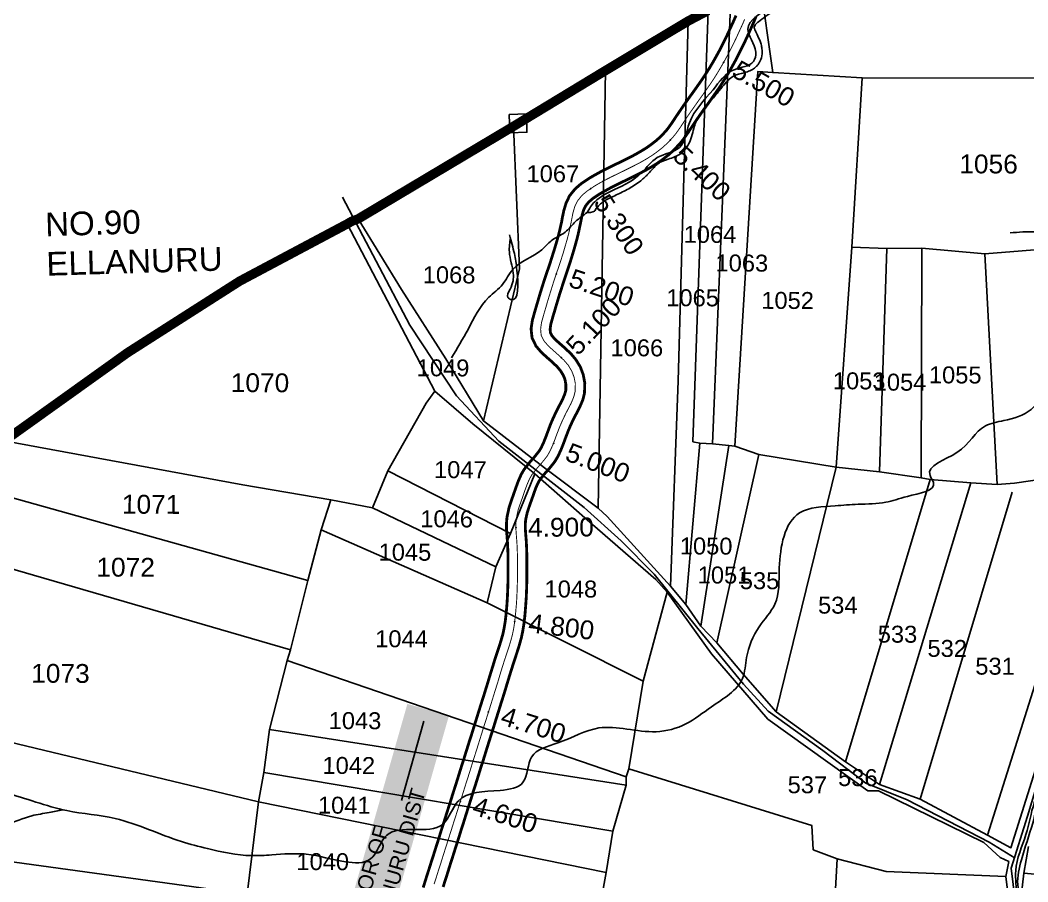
# Model space of a CAD drawing. Header units: inches. Extents: x 177544 to 239871, y 1610424 to 1630335.
# Drawn here: x 184402 to 185472, y 1622217 to 1623132 of the extents above; entities that cross this region are included whole.
import ezdxf
from ezdxf.enums import TextEntityAlignment as Align

# ---------------------------------------------------------------- set-up
doc = ezdxf.new("R2010")
doc.units = ezdxf.units.IN
doc.header["$MEASUREMENT"] = 0
doc.linetypes.add('DASHED2', pattern=[0.375, 0.25, -0.125])
doc.linetypes.add('HIDDEN2', pattern=[0.1875, 0.125, -0.0625])
for name, color, linetype in [('BOUNDRY STONES', 240, 'Continuous'), ('CANAL1', 7, 'Continuous'), ('CSMark', 72, 'Continuous'), ('PAPER SIZE', 5, 'Continuous'), ('PLOT', 7, 'Continuous'), ('PLOT NO', 7, 'Continuous'), ('ROAD', 1, 'Continuous'), ('STREAM', 4, 'Continuous'), ('STRUCTURE', 5, 'Continuous'), ('text2', 7, 'Continuous'), ('VILLAGE BOUNDRY', 5, 'Continuous')]:
    doc.layers.add(name, color=color, linetype=linetype)
doc.styles.add('FONT1', font='Arial')
doc.styles.get("Standard").update_dxf_attribs({"font": 'arial.ttf'})
doc.dimstyles.get("Standard").update_dxf_attribs({"dimtxt": 0.18, "dimasz": 0.18, "dimexe": 0.18, "dimexo": 0.0625, "dimgap": 0.09, "dimtad": 0, "dimtih": 1, "dimtoh": 1, "dimdec": 4, "dimzin": 0, "dimdsep": 46, "dimtxsty": 'Standard', "dimcen": 0.09, "dimadec": 0, "dimazin": 0, "dimtfac": 1, "dimtdec": 4, "dimtofl": 0, "dimtmove": 0, "dimatfit": 3, "dimfxl": 1, "dimtolj": 1, "dimtzin": 0, "dimarcsym": 0})

msp = doc.modelspace()

# ---------------------------------------------------------------- linework, layer by layer
at = {"layer": 'BOUNDRY STONES'}
msp.add_lwpolyline([(184921.3, 1623032.2), (184939.5, 1623032.8), (184940, 1623013.4), (184921.8, 1623012.8)], close=True, dxfattribs=at)
at = {"layer": 'CANAL1', "color": 6, "linetype": 'ByBlock', "ltscale": 2, "const_width": 3}
for points in [[(184829.9, 1622211.4), (184832, 1622218.1), (184834.1, 1622224.9), (184836.3, 1622231.6), (184838.4, 1622238.3), (184840.6, 1622245.1), (184842.7, 1622251.8), (184844.9, 1622258.6), (184847, 1622265.3), (184849.1, 1622272.1), (184851.3, 1622278.8), (184853.4, 1622285.6), (184855.5, 1622292.3), (184857.7, 1622299.1), (184859.8, 1622305.8), (184861.9, 1622312.6), (184864.1, 1622319.3), (184866.2, 1622326.1), (184868.3, 1622332.8), (184870.4, 1622339.6), (184872.6, 1622346.3), (184874.7, 1622353.1), (184876.8, 1622359.8), (184878.9, 1622366.6), (184881.1, 1622373.3), (184883.2, 1622380.1), (184885.3, 1622386.8), (184887.4, 1622393.6), (184889.5, 1622400.3), (184892.6, 1622410.1), (184893.8, 1622413.8), (184895.9, 1622420.6), (184898, 1622427.3), (184900, 1622434), (184902.1, 1622440.8), (184904.2, 1622447.6), (184906.3, 1622454.5), (184907.5, 1622458), (184910.8, 1622468), (184912.8, 1622474.4), (184914.7, 1622481.1), (184915.9, 1622487.2), (184917, 1622493.7), (184917.8, 1622500.5), (184918.2, 1622504.2), (184919, 1622514.2), (184919.4, 1622521.1), (184919.7, 1622528.6), (184919.9, 1622534.9), (184920, 1622541.9), (184920, 1622548.9), (184920, 1622553.2), (184920, 1622562.9), (184919.8, 1622569.7), (184919.4, 1622577.6), (184919, 1622583.6), (184918.4, 1622591), (184918.4, 1622598.8), (184918.9, 1622604.7), (184921.1, 1622614.9), (184923.5, 1622622.2), (184926.3, 1622630.1), (184928.3, 1622635.9), (184930.9, 1622643), (184934.1, 1622650.3), (184937.2, 1622655.5), (184943.5, 1622663.6), (184948.3, 1622668.9), (184953.1, 1622674.9), (184955.3, 1622678.6), (184957.9, 1622684.2), (184960.4, 1622690.5), (184962.2, 1622695.4), (184965.4, 1622704), (184968.4, 1622710.8), (184972.5, 1622719.4), (184975, 1622724.1), (184978.1, 1622730.1), (184980.3, 1622735.5), (184981.3, 1622739.2), (184981.4, 1622745.6), (184980.5, 1622750.8), (184978.7, 1622755.3), (184975.7, 1622760.2), (184972.1, 1622764.5), (184964.8, 1622771.3), (184961.8, 1622773.9), (184955.7, 1622779.4), (184949.8, 1622786.2), (184945.5, 1622794.9), (184944.5, 1622804.6), (184945.8, 1622813.6), (184948.6, 1622823.6), (184950.1, 1622828.7), (184952.1, 1622835.5), (184954.1, 1622842.3), (184955.8, 1622847.8), (184958.3, 1622855.7), (184960.5, 1622862.4), (184962.8, 1622869), (184965, 1622875.6), (184967.1, 1622882.3), (184969.2, 1622888.9), (184971.2, 1622895.6), (184973.1, 1622902.2), (184974.8, 1622908.9), (184977, 1622918.7), (184977.7, 1622922.8), (184979.3, 1622930.4), (184981.7, 1622938.4), (184985.4, 1622946), (184991.3, 1622953.3), (184997.8, 1622958.9), (185006.2, 1622964.5), (185011.3, 1622967.5), (185017.8, 1622971.1), (185024.4, 1622974.5), (185030.9, 1622977.7), (185037.3, 1622980.8), (185043.6, 1622983.9), (185049.7, 1622986.9), (185055.7, 1622990.1), (185061.4, 1622993.4), (185067, 1622996.8), (185071.5, 1623000), (185077.4, 1623004.6), (185082.1, 1623008.8), (185087.8, 1623014.9), (185090.5, 1623018.3), (185094.3, 1623023.7), (185098.1, 1623029.5), (185101.4, 1623034.4), (185106.2, 1623041.4), (185110.3, 1623047.3), (185114.5, 1623053.1), (185118.6, 1623058.8), (185122.6, 1623064.5), (185126.6, 1623070.2), (185129.9, 1623075.3), (185134, 1623081.7), (185137.5, 1623087.6), (185140.9, 1623093.6), (185144.2, 1623099.6), (185147.4, 1623105.8), (185150.5, 1623112), (185153.2, 1623117.7), (185156.4, 1623124.6), (185159.3, 1623130.9), (185162.1, 1623137.3)], [(184851.1, 1622212), (184853.2, 1622218.8), (184855.4, 1622225.5), (184857.5, 1622232.3), (184859.6, 1622239), (184861.8, 1622245.8), (184863.9, 1622252.5), (184866.1, 1622259.3), (184868.2, 1622266), (184870.3, 1622272.8), (184872.5, 1622279.5), (184874.6, 1622286.3), (184876.7, 1622293), (184878.9, 1622299.8), (184881, 1622306.5), (184883.1, 1622313.3), (184885.3, 1622320), (184887.4, 1622326.8), (184889.5, 1622333.5), (184891.6, 1622340.3), (184893.8, 1622347), (184895.9, 1622353.8), (184898, 1622360.6), (184900.1, 1622367.3), (184902.3, 1622374.1), (184904.4, 1622380.8), (184906.5, 1622387.6), (184908.6, 1622394.3), (184911.7, 1622404.2), (184912.8, 1622407.8), (184915, 1622414.6), (184917.1, 1622421.4), (184919.1, 1622428.1), (184921.2, 1622435), (184923.3, 1622441.7), (184925.4, 1622448.4), (184926.5, 1622451.8), (184929.8, 1622461.8), (184932, 1622468.8), (184934.1, 1622476.4), (184935.6, 1622483.5), (184936.8, 1622490.9), (184937.7, 1622498.3), (184938.1, 1622502.4), (184938.9, 1622512.8), (184939.4, 1622520.1), (184939.7, 1622527.9), (184939.9, 1622534.5), (184940, 1622541.7), (184940, 1622548.8), (184940, 1622553.3), (184940, 1622563.1), (184939.8, 1622570.4), (184939.4, 1622578.9), (184938.9, 1622585), (184938.4, 1622591.8), (184938.4, 1622598.1), (184938.7, 1622601.8), (184940.4, 1622609.6), (184942.4, 1622615.7), (184945.2, 1622623.5), (184947.2, 1622629.2), (184949.4, 1622635.5), (184951.9, 1622641.1), (184953.7, 1622644.2), (184958.8, 1622650.7), (184963.6, 1622656), (184969.5, 1622663.4), (184973, 1622669.2), (184976.3, 1622676.4), (184979.1, 1622683.4), (184980.9, 1622688.4), (184984, 1622696.5), (184986.6, 1622702.6), (184990.3, 1622710.4), (184992.7, 1622714.8), (184996.2, 1622721.6), (184999.4, 1622729.2), (185001.2, 1622736.5), (185001.5, 1622747.2), (184999.8, 1622756.2), (184996.8, 1622764.2), (184992, 1622772), (184986.6, 1622778.4), (184978.2, 1622786.2), (184975.1, 1622788.9), (184970, 1622793.4), (184966.6, 1622797.4), (184965, 1622800.6), (184964.7, 1622804.2), (184965.4, 1622809.4), (184967.8, 1622818.1), (184969.3, 1622823), (184971.3, 1622829.9), (184973.3, 1622836.5), (184974.9, 1622841.8), (184977.4, 1622849.5), (184979.5, 1622856.1), (184981.7, 1622862.7), (184984, 1622869.4), (184986.2, 1622876.1), (184988.3, 1622883), (184990.4, 1622890), (184992.4, 1622897.1), (184994.3, 1622904.3), (184996.5, 1622914.7), (184997.4, 1622918.9), (184998.7, 1622925.6), (185000.4, 1622931.1), (185002.4, 1622935.2), (185005.7, 1622939.3), (185009.9, 1622942.9), (185016.9, 1622947.6), (185021.2, 1622950.1), (185027.3, 1622953.5), (185033.4, 1622956.7), (185039.7, 1622959.8), (185046, 1622962.8), (185052.4, 1622965.9), (185058.9, 1622969.2), (185065.3, 1622972.6), (185071.7, 1622976.2), (185078, 1622980.1), (185083.4, 1622983.9), (185090.3, 1622989.2), (185096.1, 1622994.5), (185102.9, 1623001.8), (185106.5, 1623006.3), (185110.8, 1623012.4), (185114.8, 1623018.5), (185118, 1623023.3), (185122.6, 1623030), (185126.6, 1623035.7), (185130.7, 1623041.4), (185134.9, 1623047.2), (185139, 1623053.1), (185143.1, 1623059), (185146.7, 1623064.4), (185151, 1623071.3), (185154.8, 1623077.5), (185158.4, 1623083.9), (185161.9, 1623090.3), (185165.2, 1623096.7), (185168.4, 1623103.2), (185171.3, 1623109.1), (185174.6, 1623116.2), (185177.6, 1623122.8), (185180.5, 1623129.4), (185183.3, 1623136)]]:
    msp.add_lwpolyline(points, dxfattribs=at)
at = {"layer": 'CANAL1', "color": 1, "linetype": 'HIDDEN2', "ltscale": 2, "const_width": 1}
msp.add_lwpolyline([(184841.5, 1622215.1), (184843.7, 1622221.8), (184845.8, 1622228.6), (184848, 1622235.3), (184850.1, 1622242.1), (184852.2, 1622248.8), (184854.4, 1622255.6), (184856.5, 1622262.3), (184858.7, 1622269.1), (184860.8, 1622275.8), (184862.9, 1622282.6), (184865.1, 1622289.3), (184867.2, 1622296), (184869.3, 1622302.8), (184871.5, 1622309.5), (184873.6, 1622316.3), (184875.7, 1622323), (184877.9, 1622329.8), (184880, 1622336.5), (184882.1, 1622343.3), (184884.2, 1622350.1), (184886.4, 1622356.8), (184888.5, 1622363.6), (184890.6, 1622370.3), (184892.7, 1622377.1), (184894.8, 1622383.8), (184897, 1622390.6), (184899.1, 1622397.3), (184902.2, 1622407.2), (184903.3, 1622410.8), (184905.4, 1622417.6), (184907.5, 1622424.3), (184909.6, 1622431), (184911.6, 1622437.9), (184913.7, 1622444.7), (184915.8, 1622451.4), (184917, 1622454.9), (184920.3, 1622464.9), (184922.4, 1622471.6), (184924.4, 1622478.8), (184925.8, 1622485.3), (184926.9, 1622492.3), (184927.7, 1622499.4), (184928.1, 1622503.3), (184929, 1622513.5), (184929.4, 1622520.6), (184929.7, 1622528.3), (184929.9, 1622534.7), (184930, 1622541.8), (184930, 1622548.9), (184930, 1622553.3), (184930, 1622563), (184929.8, 1622570.1), (184929.4, 1622578.3), (184928.9, 1622584.3), (184928.4, 1622591.4), (184928.4, 1622598.5), (184928.8, 1622603.2), (184930.7, 1622612.2), (184933, 1622619), (184935.8, 1622626.8), (184937.7, 1622632.5), (184940.2, 1622639.3), (184943, 1622645.7), (184945.4, 1622649.8), (184951.2, 1622657.1), (184955.9, 1622662.4), (184961.3, 1622669.2), (184964.1, 1622673.9), (184967.1, 1622680.3), (184969.7, 1622686.9), (184971.5, 1622691.9), (184974.7, 1622700.2), (184977.5, 1622706.7), (184981.4, 1622714.9), (184983.8, 1622719.5), (184987.1, 1622725.8), (184989.8, 1622732.4), (184991.2, 1622737.9), (184991.5, 1622746.4), (184990.1, 1622753.5), (184987.7, 1622759.7), (184983.9, 1622766.1), (184979.3, 1622771.4), (184971.5, 1622778.7), (184968.4, 1622781.4), (184962.9, 1622786.4), (184958.2, 1622791.8), (184955.2, 1622797.8), (184954.6, 1622804.4), (184955.6, 1622811.5), (184958.2, 1622820.8), (184959.7, 1622825.8), (184961.7, 1622832.7), (184963.7, 1622839.4), (184965.4, 1622844.8), (184967.8, 1622852.6), (184970, 1622859.2), (184972.2, 1622865.8), (184974.5, 1622872.5), (184976.7, 1622879.2), (184978.8, 1622885.9), (184980.8, 1622892.8), (184982.8, 1622899.7), (184984.6, 1622906.6), (184986.8, 1622916.7), (184987.6, 1622920.9), (184989, 1622928), (184991, 1622934.8), (184993.9, 1622940.6), (184998.5, 1622946.3), (185003.9, 1622950.9), (185011.6, 1622956.1), (185016.2, 1622958.8), (185022.5, 1622962.3), (185028.9, 1622965.6), (185035.3, 1622968.7), (185041.7, 1622971.8), (185048, 1622974.9), (185054.3, 1622978.1), (185060.5, 1622981.3), (185066.6, 1622984.8), (185072.5, 1622988.5), (185077.4, 1622991.9), (185083.8, 1622996.9), (185089.1, 1623001.7), (185095.4, 1623008.4), (185098.5, 1623012.3), (185102.6, 1623018.1), (185106.5, 1623024), (185109.7, 1623028.9), (185114.4, 1623035.7), (185118.5, 1623041.5), (185122.6, 1623047.3), (185126.7, 1623053), (185130.8, 1623058.8), (185134.8, 1623064.6), (185138.3, 1623069.8), (185142.5, 1623076.5), (185146.1, 1623082.6), (185149.6, 1623088.7), (185153, 1623094.9), (185156.3, 1623101.2), (185159.5, 1623107.6), (185162.3, 1623113.4), (185165.5, 1623120.4), (185168.5, 1623126.9), (185171.3, 1623133.3)], dxfattribs=at)
at = {"layer": 'CSMark'}
for p in [(185149, 1623087.6), (185092.5, 1623005.3), (185007.6, 1622953.4), (184971.3, 1622862.9), (184976.7, 1622773.9), (184968.3, 1622683.2), (184928.4, 1622593.6), (184927.1, 1622493.8), (184899.2, 1622397.9), (184869.2, 1622302.5)]:
    msp.add_point(p, dxfattribs=at)
at = {"layer": 'PLOT'}
for points in [[(185444.9, 1623330.8), (185477.7, 1623224.1), (185518.8, 1623084.6), (185521.1, 1623070.8), (185576.1, 1622896.3), (185621.2, 1622783.9), (185638.9, 1622715.5), (185653.1, 1622662.3), (185575.1, 1622656.6), (185547.5, 1622654), (185457.8, 1622640.7), (185439.5, 1622639.4), (185411.6, 1622641.1), (185368.3, 1622644.8), (185358.6, 1622646.6), (185314.6, 1622652.7), (185268.5, 1622657.7), (185186.2, 1622671.2), (185160.7, 1622680.2), (185154.5, 1622680.9), (185137.1, 1622682.6), (185123.8, 1622683.3), (185116.4, 1622684.8), (185132.4, 1623142.6)], [(185296.2, 1623071.1), (185201.2, 1623076.8), (185187.5, 1623174.3)], [(185137.1, 1622682.6), (185156.5, 1623156.6)], [(185092.7, 1622531.5), (185100.6, 1622749.3), (185111.3, 1623131.5)], [(185023.5, 1623078.9), (185015.8, 1622614.3)], [(185201.2, 1623076.8), (185185.1, 1623077.8), (185160.7, 1622680.2)], [(185426.3, 1622884.3), (185359.3, 1622890.4), (185322.2, 1622889.8), (185285, 1622891.2), (185296.2, 1623071.1), (185521.1, 1623070.8)], [(184894, 1622706.8), (184932.3, 1622868.2), (184925.8, 1623019.7)], [(185653.1, 1622662.3), (185550.8, 1622565.2), (185524, 1622476.2), (185499.9, 1622399.7), (185454, 1622253.7), (185429, 1622267), (185357.6, 1622305.3), (185314.5, 1622320.8), (185278.5, 1622344.9), (185204.9, 1622398.1), (185169.7, 1622438), (185141.7, 1622471.2), (185124.9, 1622489), (185108.7, 1622512.1), (185092.7, 1622531.5), (185025.3, 1622605.3), (185015.8, 1622614.3), (184958.6, 1622656.9), (184894, 1622706.8), (184854.1, 1622772.9), (184807, 1622846.5), (184760.7, 1622921.3)], [(184749.3, 1622916.1), (184842.4, 1622738.4), (184832.9, 1622725.6), (184792.5, 1622653.9), (184776.2, 1622614.6), (184731.8, 1622622.9)], [(185439.5, 1622639.4), (185426.3, 1622884.3), (185576.1, 1622896.3)], [(185204.9, 1622398.1), (185268.5, 1622657.7), (185285, 1622891.2)], [(185322.2, 1622889.8), (185314.6, 1622652.7)], [(185358.6, 1622646.6), (185359.3, 1622890.4)], [(184842.4, 1622738.4), (184882.7, 1622703.6), (184948.4, 1622650.6), (185001.5, 1622603.9), (185077, 1622538.5), (185089.1, 1622524.9), (185136.2, 1622459.5), (185196, 1622390.2), (185302, 1622314), (185313.5, 1622314.2), (185425.1, 1622259.3), (185442.6, 1622243.4), (185451.7, 1622238.9), (185448.6, 1622223), (185462.7, 1622108.3)], [(184385, 1622685.6), (184638.3, 1622639.1), (184731.8, 1622622.9), (184721.6, 1622591.1), (184707.3, 1622537.3), (184688.9, 1622463.8), (184685.6, 1622452.3), (184666.8, 1622379.1), (184660.6, 1622333.5), (184655.1, 1622302.4), (184642.9, 1622204.4)], [(185108.7, 1622512.1), (185123.8, 1622683.3)], [(185154.5, 1622680.9), (185124.9, 1622489)], [(185186.2, 1622671.2), (185141.7, 1622471.2)], [(184922.5, 1622587.4), (184792.5, 1622653.9)], [(184897.8, 1622513.8), (184907.1, 1622551.9), (184922.5, 1622587.4), (184948.4, 1622650.6)], [(185547.5, 1622654), (185504.4, 1622506), (185429, 1622267)], [(185278.5, 1622344.9), (185368.3, 1622644.8)], [(185411.6, 1622641.1), (185314.5, 1622320.8)], [(184707.3, 1622537.3), (184346.6, 1622638.3)], [(185357.6, 1622305.3), (185455.4, 1622631.1)], [(184776.2, 1622614.6), (184907.1, 1622551.9)], [(184721.6, 1622591.1), (184897.8, 1622513.8), (185063.4, 1622430.5)], [(184688.9, 1622463.8), (184291.5, 1622579.3)], [(185089.1, 1622524.9), (185063.4, 1622430.5), (185048.2, 1622337.6), (185045.5, 1622328.8), (185045.3, 1622320.1), (185031.2, 1622271.2), (185024.3, 1622227.2), (185009.3, 1622145.9), (185006.8, 1622131.3), (185256.6, 1622094), (185261.8, 1622100.5), (185269.7, 1622241.7), (185244.2, 1622251.6), (185242.5, 1622277.4), (185048.2, 1622337.6)], [(184685.6, 1622452.3), (185045.5, 1622328.8)], [(184125.8, 1622429.5), (184655.1, 1622302.4)], [(184666.8, 1622379.1), (185045.3, 1622320.1)], [(185031.2, 1622271.2), (184660.6, 1622333.5)], [(184655.1, 1622302.4), (185024.3, 1622227.2)], [(184642.9, 1622204.4), (183976, 1622296.1)], [(185472.7, 1622254.8), (185467.6, 1622226.7), (185465, 1622201.8), (185464.9, 1622182.1), (185467.5, 1622159.1), (185477.3, 1622102.9), (185485.2, 1622065.5), (185486.2, 1622008.9), (185484, 1621994.4), (185477.4, 1621968.6)], [(185269.7, 1622241.7), (185321.6, 1622228.3), (185448.6, 1622223)], [(185467.6, 1622226.7), (185574.7, 1622217), (185604.8, 1622206.5), (185628.5, 1622202.2), (185651.6, 1622191.4), (185654.8, 1622205.3), (185661.9, 1622204.8), (185667.7, 1622204.3), (185677.4, 1622202.7), (185686.5, 1622202.5), (185696, 1622200.9), (185685.3, 1622158.2), (185676.4, 1622110.5), (185668.9, 1622074.8), (185656.7, 1622016.8), (185648.4, 1621972.7), (185657.8, 1621966.6), (185663.2, 1621964.4), (185665.4, 1621961.8), (185662.9, 1621958.3), (185661.4, 1621937.9)]]:
    msp.add_lwpolyline(points, dxfattribs=at)
at = {"layer": 'ROAD'}
for points in [[(184294.7, 1621318.5), (184443, 1621326.4), (184486.6, 1621330.2), (184496.1, 1621425.2), (184507.4, 1621431.4), (184649.5, 1621449.9), (184806.2, 1621474.5), (184881.5, 1621487.9), (185124.6, 1621572.7), (185366.5, 1621683), (185409.4, 1621701), (185501.6, 1621711.7), (185485.9, 1621860.7), (185473.2, 1621963.1), (185474.9, 1622064.6), (185454.2, 1622231.8), (185471.7, 1622287.2), (185542.4, 1622521.7), (185555.7, 1622562.2), (185655.8, 1622659.1), (185655.7, 1622674.5), (185601.2, 1622857.3), (185538.9, 1623034.8), (185429.7, 1623397.5)], [(184744.1, 1622944.3), (184815.6, 1622808.7), (184865.4, 1622733.4), (184910.4, 1622685.3), (185001, 1622615.1), (185040.3, 1622579.6), (185075.2, 1622544.2), (185121.5, 1622486.6), (185170.2, 1622427.2), (185196.3, 1622398.5), (185254.2, 1622356.9), (185299.9, 1622322.1), (185344, 1622304.5), (185431.1, 1622259.5), (185458.6, 1622242.5)]]:
    msp.add_lwpolyline(points, dxfattribs=at)
at = {"layer": 'STREAM'}
for points in [[(185003.9, 1622928), (185012.1, 1622939.6), (185033.2, 1622952.5), (185061.9, 1622970.5), (185078.5, 1622986.4), (185102.1, 1622997.2), (185112.6, 1623023.3), (185137.7, 1623058.6), (185160.2, 1623079.8), (185180.7, 1623088.6), (185183, 1623098.4), (185174.6, 1623122.9), (185200.8, 1623148.6), (185223.5, 1623168.5), (185240.2, 1623180.9), (185250.7, 1623195.2), (185278.1, 1623210.5), (185294.4, 1623227), (185327.4, 1623226.6), (185361.3, 1623231.6), (185377.2, 1623260.9), (185401.7, 1623278.7), (185420.5, 1623306.9), (185441.7, 1623310.2), (185460.8, 1623308.8), (185463, 1623323.2), (185493.5, 1623352.4), (185523.3, 1623370.6), (185538.6, 1623378.3), (185553.4, 1623395.6), (185572.5, 1623396.5), (185595.7, 1623402.8), (185609.9, 1623409.7)], [(185453.1, 1622906.6), (185480.1, 1622907.7), (185522.1, 1622907.7), (185534, 1622911.1), (185568.7, 1622916.6), (185608.4, 1622906.4), (185652.6, 1622893.3), (185689.3, 1622884.5), (185723.6, 1622871.7), (185751.9, 1622858.7), (185792.7, 1622861.4), (185819.7, 1622863.1), (185826.1, 1622879.8), (185817.9, 1622921.3), (185803.4, 1622976.7), (185810.8, 1623012.2), (185834.7, 1623046.6), (185852.7, 1623068.1), (185872.1, 1623111.3), (185880.6, 1623160.4), (185897.1, 1623232.9), (185910.4, 1623290.5), (185921.1, 1623348.9), (185930.7, 1623398.2), (185934.7, 1623410.8)], [(185004, 1622928.1), (184991.8, 1622918.6), (184980.5, 1622907.3), (184965.9, 1622898.1), (184955.8, 1622888.6), (184925, 1622867.8), (184914.2, 1622851.8), (184899.5, 1622838.1), (184877.5, 1622804.1), (184860, 1622773.8)], [(184921.5, 1622904.3), (184926.7, 1622884.5), (184929.4, 1622866.6), (184922.7, 1622835.9), (184919.9, 1622837.8), (184922.3, 1622846.8), (184925.5, 1622863.7), (184921.4, 1622886.3), (184922.6, 1622901.1)], [(184431.1, 1621886.2), (184450.2, 1621903.3), (184483.8, 1621908.8), (184543.2, 1621908), (184586.8, 1621904.6), (184616.1, 1621890.9), (184647.1, 1621892.6), (184697.8, 1621908.7), (184742.8, 1621910.4), (184785.5, 1621900.6), (184824.5, 1621895.5), (184856.7, 1621888.4), (184896.7, 1621869.1), (184935.1, 1621852.1), (184956.2, 1621844.9), (184988.6, 1621859.7), (185023.5, 1621882), (185072.8, 1621910.6), (185116, 1621939.3), (185172.5, 1621962.4), (185214.9, 1621982.1), (185241, 1621998.5), (185251, 1622003.3), (185287.3, 1621996.9), (185326.9, 1622004.2), (185362.3, 1622013.3), (185394.2, 1622013.8), (185425.4, 1622018.6), (185452.1, 1622028.7), (185466.1, 1622034.1), (185472.9, 1622036.1), (185479.1, 1622068.4), (185473.2, 1622092.4), (185474.3, 1622114.5), (185468.5, 1622124.3), (185465.5, 1622145.8), (185463.2, 1622161.7), (185457.2, 1622182.3), (185459.5, 1622202.5), (185459.1, 1622229.4), (185470, 1622267.7), (185478.7, 1622301.3), (185494.4, 1622346.9), (185507.7, 1622393.2), (185530.8, 1622408.9), (185550, 1622425.4), (185566.5, 1622442.2), (185578.4, 1622477.2), (185590.2, 1622494.1), (185641.1, 1622565.7), (185651.7, 1622594.3), (185676.2, 1622600.3), (185714.4, 1622596.7), (185736.9, 1622598.2), (185749, 1622629.1), (185768.1, 1622687.7), (185789.1, 1622740.9), (185810.7, 1622813.4), (185818.1, 1622835.8), (185821.5, 1622851.1), (185811, 1622855.8), (185798.4, 1622858), (185786.4, 1622856.3), (185776.7, 1622855), (185761.5, 1622856.1), (185742.8, 1622845.2), (185734.1, 1622827.1), (185719.2, 1622819.2), (185692.1, 1622815.4), (185673.7, 1622813.3), (185670.7, 1622783.9), (185657.5, 1622767.7), (185618.3, 1622765.5), (185587.8, 1622759.7), (185578.8, 1622759.4), (185574.2, 1622762.6), (185577.1, 1622770.8)], [(185674.1, 1622813.7), (185645.8, 1622821.3), (185619.3, 1622835.6), (185599.1, 1622828.9), (185592.6, 1622795.6), (185582.9, 1622773.5), (185574.1, 1622757.2), (185549.9, 1622746.5), (185498.2, 1622741.3), (185475.5, 1622719), (185446.6, 1622707.2), (185426.9, 1622701.5), (185396.7, 1622673.3), (185368.2, 1622648.8), (185371.9, 1622641.3), (185344.1, 1622626.7), (185321.1, 1622620.5), (185291.7, 1622618.3), (185267.4, 1622616.8), (185229.7, 1622609.2), (185208.1, 1622550.7), (185203.4, 1622512.4), (185186.6, 1622488.2), (185173.4, 1622455.6), (185169, 1622433.5), (185136.1, 1622403.4), (185108.8, 1622385.1), (185077.2, 1622376.9), (185016.3, 1622380.8), (184972.9, 1622364.9), (184945, 1622350), (184936.2, 1622323.5), (184911.6, 1622314.5), (184866.9, 1622303.1), (184850.6, 1622278.5), (184790.9, 1622266.7), (184773.9, 1622241.7), (184747.3, 1622238.7), (184705.8, 1622246.8), (184669.1, 1622246.1), (184647.5, 1622245.3), (184600.7, 1622252.8), (184573.2, 1622260.2), (184502.9, 1622284.6), (184451.5, 1622293.1), (184385.9, 1622311.9), (184335.4, 1622323.2), (184307.2, 1622331.8), (184272.9, 1622333.9)], [(185463.7, 1622201.3), (185461.3, 1622214.5), (185465.1, 1622240.8), (185477.2, 1622279.9), (185485.5, 1622310.7), (185502.1, 1622360.7), (185507, 1622386), (185511.7, 1622394.3), (185545.6, 1622411.7), (185567.2, 1622436.1), (185580.3, 1622459), (185597.7, 1622461), (185617.4, 1622476.7), (185643.4, 1622501.1), (185672.1, 1622523.5), (185686.9, 1622541.7), (185700.7, 1622554.7), (185728.2, 1622563.7)], [(184334.3, 1622263), (184387.2, 1622277.7), (184414.3, 1622287.6), (184432.7, 1622291), (184447, 1622293.9)]]:
    msp.add_spline(points, degree=3, dxfattribs=at)
msp.add_open_spline([(185004, 1622928.1), (185004, 1622928.1), (185011, 1622928.3), (185012.6, 1622930.8), (185013.5, 1622932.1), (185014.9, 1622934), (185015.5, 1622934.7), (185016.5, 1622935.8), (185017, 1622936.3), (185018, 1622937.2), (185018.6, 1622937.7), (185020.3, 1622939.1), (185021.6, 1622939.9), (185026.5, 1622942.8), (185030.6, 1622944.7), (185039.4, 1622948.9), (185043.8, 1622951), (185052.6, 1622955.9), (185057, 1622958.7), (185062.5, 1622963.1), (185064, 1622964.4), (185066.2, 1622966.5), (185067.1, 1622967.4), (185068.7, 1622969.1), (185069.4, 1622969.9), (185071.6, 1622972.4), (185073, 1622973.9), (185075.4, 1622976.4), (185076.4, 1622977.5), (185078.2, 1622979), (185078.9, 1622979.6), (185080.1, 1622980.5), (185080.5, 1622980.8), (185081.9, 1622981.6), (185083, 1622982.1), (185085.5, 1622983.1), (185086.9, 1622983.7), (185090.6, 1622984.9), (185093, 1622985.7), (185097.9, 1622987.7), (185100.6, 1622988.9), (185104, 1622991.2), (185104.8, 1622991.9), (185106.4, 1622993.3), (185107.2, 1622994), (185108.4, 1622995.5), (185109, 1622996.3), (185110.7, 1622998.6), (185111.5, 1623000.2), (185113.7, 1623004.9), (185114.7, 1623008), (185116.3, 1623013.8), (185117, 1623016.7), (185118.1, 1623020.3), (185118.4, 1623021.3), (185119.1, 1623023.4), (185119.6, 1623024.5), (185120.6, 1623026.8), (185121.1, 1623027.8), (185122.9, 1623031.1), (185124.3, 1623033.2), (185128.7, 1623039.2), (185132.1, 1623043.2), (185137.3, 1623049.1), (185138.9, 1623050.9), (185141.7, 1623054.3), (185143, 1623055.8), (185145.3, 1623058.7), (185146.4, 1623060.1), (185149.6, 1623064.1), (185151.6, 1623066.5), (185155.4, 1623070.1), (185157, 1623071.4), (185159.4, 1623072.9), (185160.1, 1623073.2), (185161.3, 1623073.8), (185161.8, 1623074), (185163.9, 1623074.7), (185165.7, 1623075.2), (185169.7, 1623076.2), (185171.9, 1623076.8), (185175.9, 1623078.2), (185177.8, 1623079), (185181.1, 1623080.9), (185182.6, 1623082), (185184.7, 1623084.2), (185185.4, 1623085), (185186.6, 1623086.8), (185187.1, 1623087.7), (185188.8, 1623091.2), (185189.5, 1623093.9), (185189.9, 1623097.9), (185189.9, 1623099.3), (185189.7, 1623102.4), (185189.4, 1623104.1), (185188.7, 1623107.2), (185188.2, 1623108.6), (185186.7, 1623112.6), (185185.6, 1623115), (185183.6, 1623119.1), (185182.7, 1623120.9), (185181.8, 1623123.2), (185181.5, 1623123.9), (185181.4, 1623124.7), (185181.4, 1623124.9), (185181.4, 1623125), (185181.4, 1623125.1), (185181.4, 1623125.2), (185181.4, 1623125.3), (185181.5, 1623125.6), (185181.6, 1623126), (185182.3, 1623127), (185182.8, 1623127.7), (185184.1, 1623129.1), (185185, 1623129.9), (185188, 1623132.6), (185190.8, 1623134.5), (185196.7, 1623138.6), (185199.9, 1623140.7), (185204.2, 1623143.9), (185205.4, 1623144.8), (185207.7, 1623146.7), (185208.8, 1623147.6), (185211.9, 1623150.4), (185213.8, 1623152.2), (185217.3, 1623155.5), (185218.9, 1623157), (185222, 1623159.9), (185223.6, 1623161.3), (185226.1, 1623163.2), (185226.9, 1623163.8), (185228.7, 1623165.1), (185229.7, 1623165.7), (185233.1, 1623167.9), (185235.7, 1623169.5), (185239.5, 1623172.4), (185240.7, 1623173.3), (185242.6, 1623175), (185243.4, 1623175.8), (185244.8, 1623177.3), (185245.5, 1623178.1), (185246.6, 1623179.5), (185247.2, 1623180.2), (185248.7, 1623182.4), (185249.6, 1623183.7), (185251.5, 1623186.7), (185252.5, 1623188.3), (185254, 1623190.2), (185254.5, 1623190.7), (185255.4, 1623191.7), (185256, 1623192.1), (185258.1, 1623193.7), (185260, 1623194.7), (185264.6, 1623196.8), (185267.3, 1623197.9), (185272.9, 1623200.4), (185276, 1623201.9), (185279.9, 1623204.5), (185280.8, 1623205.2), (185284.1, 1623207.8), (185286, 1623209.9), (185289.5, 1623213.9), (185291, 1623215.7), (185293.7, 1623218.9), (185294.9, 1623220.1), (185296.3, 1623221.3), (185296.7, 1623221.5), (185297.4, 1623222), (185297.9, 1623222.2), (185298.9, 1623222.6), (185299.5, 1623222.7), (185301.7, 1623223.1), (185303.6, 1623223.2), (185308.2, 1623222.9), (185310.9, 1623222.5), (185316.6, 1623221.5), (185319.6, 1623221), (185325.5, 1623220), (185328.1, 1623219.6), (185333.5, 1623219.1), (185336.1, 1623218.9), (185342.5, 1623218.9), (185346.1, 1623219.2), (185353.2, 1623220.5), (185356.7, 1623221.7), (185361.7, 1623224.5), (185363.2, 1623225.6), (185365.5, 1623227.6), (185366.3, 1623228.4), (185367.7, 1623230.1), (185368.4, 1623230.9), (185370.2, 1623233.5), (185371.2, 1623235.2), (185373.7, 1623240.3), (185375, 1623243.6), (185377.4, 1623249.6), (185378.6, 1623252.3), (185380.5, 1623255.5), (185381.2, 1623256.5), (185382.2, 1623257.8), (185382.7, 1623258.3), (185383.7, 1623259.2), (185384.3, 1623259.7), (185386.8, 1623261.6), (185389.3, 1623263.1), (185395, 1623266.4), (185398.1, 1623268.2), (185402.7, 1623271.7), (185404.2, 1623273), (185406.6, 1623275.4), (185407.4, 1623276.3), (185409, 1623278.3), (185409.7, 1623279.3), (185411.7, 1623282.3), (185412.9, 1623284.3), (185415.4, 1623289), (185416.7, 1623291.7), (185419.3, 1623296.4), (185420.5, 1623298.4), (185422.2, 1623300.6), (185422.8, 1623301.2), (185423.7, 1623302), (185424.1, 1623302.3), (185425, 1623302.8), (185425.4, 1623303.1), (185427.2, 1623303.8), (185428.8, 1623304.2), (185432.5, 1623304.4), (185434.7, 1623304.4), (185438.1, 1623303.9), (185439, 1623303.7), (185440.9, 1623303.3), (185442, 1623303), (185444.8, 1623302.4), (185446.5, 1623301.9), (185449.8, 1623301.3), (185451.4, 1623301), (185454.3, 1623300.8), (185455.6, 1623300.8), (185458.2, 1623301.2), (185459.4, 1623301.4), (185462, 1623302.4), (185463.3, 1623303.2), (185465.1, 1623304.9), (185465.8, 1623305.6), (185466.7, 1623307), (185467.1, 1623307.7), (185468.1, 1623309.8), (185468.5, 1623311.1), (185469, 1623313.5), (185469.1, 1623314.6), (185469.3, 1623316.7), (185469.3, 1623317.7), (185469.4, 1623320.2), (185469.5, 1623321.6), (185469.6, 1623323.3), (185469.7, 1623323.8), (185469.8, 1623324.6), (185469.9, 1623325), (185470.1, 1623326.2), (185470.4, 1623326.9), (185471.2, 1623329), (185472, 1623330.3), (185474.1, 1623332.9), (185475.4, 1623334.2), (185478.5, 1623336.7), (185480.3, 1623337.9), (185485.3, 1623341.1), (185488.8, 1623343), (185493.8, 1623345.8), (185495.2, 1623346.6), (185498, 1623348.3), (185499.3, 1623349.1), (185503.2, 1623351.6), (185505.7, 1623353.3), (185510.3, 1623356.4), (185512.5, 1623357.9), (185516.4, 1623360.4), (185518.2, 1623361.4), (185521.4, 1623363.2), (185522.9, 1623363.9), (185525.1, 1623364.9), (185525.7, 1623365.2), (185527.1, 1623365.7), (185527.8, 1623366), (185530.1, 1623366.9), (185531.8, 1623367.6), (185534.8, 1623368.9), (185536.2, 1623369.6), (185538.9, 1623371.3), (185540.4, 1623372.2), (185542.4, 1623373.9), (185543.1, 1623374.5), (185544.2, 1623375.7), (185544.8, 1623376.3), (185546.3, 1623378.1), (185547.2, 1623379.3), (185549.3, 1623382.3), (185550.4, 1623384), (185552.4, 1623387), (185553.4, 1623388.2), (185554.4, 1623389.3), (185554.7, 1623389.5), (185555.1, 1623389.8), (185555.2, 1623389.9), (185555.4, 1623390), (185555.4, 1623390), (185555.6, 1623390.1), (185555.8, 1623390.1), (185556.2, 1623390.3), (185556.6, 1623390.3), (185558.2, 1623390.5), (185559.7, 1623390.5), (185563.3, 1623390.3), (185565.4, 1623390.2), (185568.7, 1623390), (185569.8, 1623390), (185572.1, 1623390), (185573.2, 1623390.1), (185576.5, 1623390.4), (185578.6, 1623390.7), (185586.5, 1623392.4), (185591.7, 1623394.4), (185599.2, 1623397.8), (185601.9, 1623399.1), (185607, 1623401.6), (185609.5, 1623402.9), (185613.4, 1623411.1)], degree=3, knots=[0, 0, 0, 0, 0.909021, 0.909021, 1.956011, 1.956011, 2.659434, 2.659434, 3.235033, 3.235033, 3.810632, 3.810632, 4.961831, 4.961831, 7.743513, 7.743513, 10.525196, 10.525196, 13.306878, 13.306878, 14.308517, 14.308517, 14.933248, 14.933248, 15.557979, 15.557979, 16.807441, 16.807441, 17.834783, 17.834783, 18.57276, 18.57276, 19.043572, 19.043572, 19.985197, 19.985197, 20.926821, 20.926821, 22.300359, 22.300359, 23.673896, 23.673896, 24.139622, 24.139622, 24.560861, 24.560861, 24.982101, 24.982101, 25.824581, 25.824581, 27.446219, 27.446219, 29.067858, 29.067858, 29.755092, 29.755092, 30.612675, 30.612675, 31.470259, 31.470259, 33.185425, 33.185425, 36.458946, 36.458946, 37.859489, 37.859489, 38.915388, 38.915388, 39.971287, 39.971287, 42.029504, 42.029504, 43.723589, 43.723589, 44.338573, 44.338573, 44.832763, 44.832763, 45.981665, 45.981665, 47.130566, 47.130566, 47.992515, 47.992515, 48.68863, 48.68863, 49.057672, 49.057672, 49.426714, 49.426714, 50.454338, 50.454338, 50.97618, 50.97618, 51.633004, 51.633004, 52.289829, 52.289829, 53.562483, 53.562483, 54.835138, 54.835138, 55.653743, 55.653743, 56.121714, 56.121714, 56.488476, 56.488476, 56.855237, 56.855237, 57.736344, 57.736344, 58.61745, 58.61745, 59.498557, 59.498557, 61.373469, 61.373469, 63.24838, 63.24838, 63.993834, 63.993834, 64.739288, 64.739288, 66.230197, 66.230197, 67.61912, 67.61912, 69.081815, 69.081815, 69.82688, 69.82688, 70.571946, 70.571946, 72.262655, 72.262655, 72.993836, 72.993836, 73.501523, 73.501523, 73.941111, 73.941111, 74.380699, 74.380699, 75.259876, 75.259876, 76.47735, 76.47735, 77.180626, 77.180626, 77.883902, 77.883902, 79.558262, 79.558262, 81.232622, 81.232622, 82.906982, 82.906982, 83.417468, 83.417468, 84.770106, 84.770106, 86.122744, 86.122744, 87.475381, 87.475381, 88.004787, 88.004787, 88.742949, 88.742949, 89.481112, 89.481112, 91.110359, 91.110359, 92.739607, 92.739607, 94.368854, 94.368854, 95.658312, 95.658312, 96.94777, 96.94777, 98.678042, 98.678042, 100.408313, 100.408313, 101.267831, 101.267831, 101.759913, 101.759913, 102.251996, 102.251996, 103.236161, 103.236161, 105.121939, 105.121939, 107.007718, 107.007718, 107.989357, 107.989357, 108.608524, 108.608524, 109.227691, 109.227691, 111.141709, 111.141709, 113.055727, 113.055727, 113.975405, 113.975405, 114.556115, 114.556115, 115.136826, 115.136826, 116.298246, 116.298246, 117.980645, 117.980645, 119.663044, 119.663044, 120.503002, 120.503002, 121.151878, 121.151878, 121.800755, 121.800755, 123.317257, 123.317257, 124.833759, 124.833759, 125.381913, 125.381913, 125.930067, 125.930067, 126.765747, 126.765747, 127.452837, 127.452837, 127.973582, 127.973582, 128.373712, 128.373712, 128.773842, 128.773842, 129.001521, 129.001521, 129.2292, 129.2292, 129.712524, 129.712524, 130.195848, 130.195848, 130.679172, 130.679172, 131.466514, 131.466514, 131.813173, 131.813173, 132.159833, 132.159833, 132.853151, 132.853151, 134.295073, 134.295073, 135.736994, 135.736994, 137.178916, 137.178916, 139.409197, 139.409197, 140.272052, 140.272052, 141.134907, 141.134907, 142.860618, 142.860618, 144.499124, 144.499124, 145.855457, 145.855457, 147.010194, 147.010194, 147.488839, 147.488839, 147.967484, 147.967484, 148.924774, 148.924774, 149.643793, 149.643793, 150.391377, 150.391377, 150.740708, 150.740708, 151.09004, 151.09004, 151.788702, 151.788702, 152.914681, 152.914681, 154.04066, 154.04066, 154.569175, 154.569175, 154.941053, 154.941053, 155.229427, 155.229427, 155.517801, 155.517801, 156.094549, 156.094549, 157.226582, 157.226582, 158.358616, 158.358616, 158.887102, 158.887102, 159.415588, 159.415588, 160.47256, 160.47256, 163.442563, 163.442563, 165.137516, 165.137516, 166.793479, 166.793479, 166.793479, 166.793479], dxfattribs=at)
at = {"layer": 'VILLAGE BOUNDRY', "color": 5, "linetype": 'DASHED2', "ltscale": 50}
msp.add_lwpolyline([(184385, 1622685.6, 10, 10, 0), (184516.1, 1622779.4, 10, 10, 0), (184635, 1622855.3, 10, 10, 0), (184749.3, 1622916.1, 10, 10, 0), (184753.9, 1622918.8, 10, 10, 0), (184760.7, 1622921.3, 10, 10, 0), (184925.8, 1623019.7, 10, 10, 0), (185023.5, 1623078.9, 10, 10, 0), (185111.3, 1623131.5, 10, 10, 0), (185132.4, 1623142.6, 10, 10, 0)], format="xyseb", dxfattribs=at)

# ---------------------------------------------------------------- texts
at = {"layer": 'CSMark', "color": 1}
for s, rotation, p in [('5.500', 330.4084, (185161.1, 1623082.2)), ('5.400', 316.9682, (185100.5, 1622993.5)), ('5.300', 303.7197, (185018.4, 1622944.3)), ('5.200', 341.5136, (184986.3, 1622859.4)), ('5.100', 46.9567, (184987, 1622782)), ('5.000', 338.8181, (184982.8, 1622674.9)), ('4.900', 0.4978, (184941.2, 1622593.7)), ('4.800', 353.1045, (184942, 1622492.5)), ('4.700', 342.5993, (184913.7, 1622394.6)), ('4.600', 342.4702, (184883.7, 1622299.1))]:
    msp.add_text(s, height=20, rotation=rotation, dxfattribs=at).set_placement(p, align=Align.MIDDLE_LEFT)
at = {"layer": 'PLOT NO'}
for s, height, p in [('1056', 20, (185430.3, 1622979.7)), ('1067', 18, (184967.6, 1622969.3)), ('1064', 18, (185134.4, 1622904.9)), ('1063', 18, (185168.3, 1622874.5)), ('1068', 18, (184857.4, 1622862)), ('1065', 18, (185116, 1622837.6)), ('1052', 18, (185216.9, 1622834.8)), ('1066', 18, (185056.8, 1622784.5)), ('1049', 18, (184851, 1622763.2)), ('1070', 20, (184656.6, 1622747.4)), ('1053', 18, (185292.9, 1622749.4)), ('1054', 18, (185336.3, 1622748)), ('1055', 18, (185394.9, 1622755.7)), ('1047', 18, (184869.4, 1622655.1)), ('1071', 20, (184541, 1622618.3)), ('1046', 18, (184854.8, 1622602.9)), ('1045', 18, (184810.5, 1622567.5)), ('1050', 18, (185130.4, 1622574)), ('1072', 20, (184513.9, 1622551.5)), ('1051', 18, (185149.4, 1622543.2)), ('535', 18, (185187.1, 1622537.2)), ('1048', 18, (184986.7, 1622528.4)), ('534', 18, (185270.2, 1622511.2)), ('533', 18, (185333.6, 1622480.4)), ('1044', 18, (184806.9, 1622475.5)), ('532', 18, (185386.4, 1622465.3)), ('1073', 20, (184444.7, 1622438.8)), ('531', 18, (185437.2, 1622446.4)), ('1043', 18, (184757.5, 1622388.6)), ('1042', 18, (184750.9, 1622341)), ('537', 18, (185237.9, 1622320.5)), ('536', 18, (185291.5, 1622328.1)), ('1041', 18, (184746.1, 1622298.8)), ('1040', 18, (184723.2, 1622238.9))]:
    msp.add_text(s, height=height, rotation=359.7684, dxfattribs=at).set_placement(p, align=Align.MIDDLE_CENTER)
at = {"layer": 'STRUCTURE', "color": 5, "insert": (184739.2, 1622141.5), "char_height": 16, "width": 273.397, "attachment_point": 1, "rotation": 74.0747, "style": 'FONT1', "bg_fill": 1, "box_fill_scale": 1.1, "bg_fill_color": 7, "bg_fill_true_color": 16777215, "bg_fill_transparency": 0}
msp.add_mtext('{\\C1;1L MINOR OF YELLANURU DIST}', dxfattribs=at)
at = {"layer": 'text2', "insert": (184428.1, 1622928), "char_height": 25.127, "width": 187.274, "attachment_point": 1, "rotation": 1.7021}
msp.add_mtext('NO.90 ELLANURU', dxfattribs=at)

# ---------------------------------------------------------------- leaders
at = {"layer": 'PAPER SIZE', "color": 1}
msp.add_leader([(184830.6, 1622388.1), (184807, 1622303.8)], dimstyle='Standard', override={"dimasz": 40, "dimgap": 0.09, "dimtad": 0, "dimtfill": 2, "dimtfillclr": 5}, dxfattribs=at)

doc.saveas('drawing.dxf')
